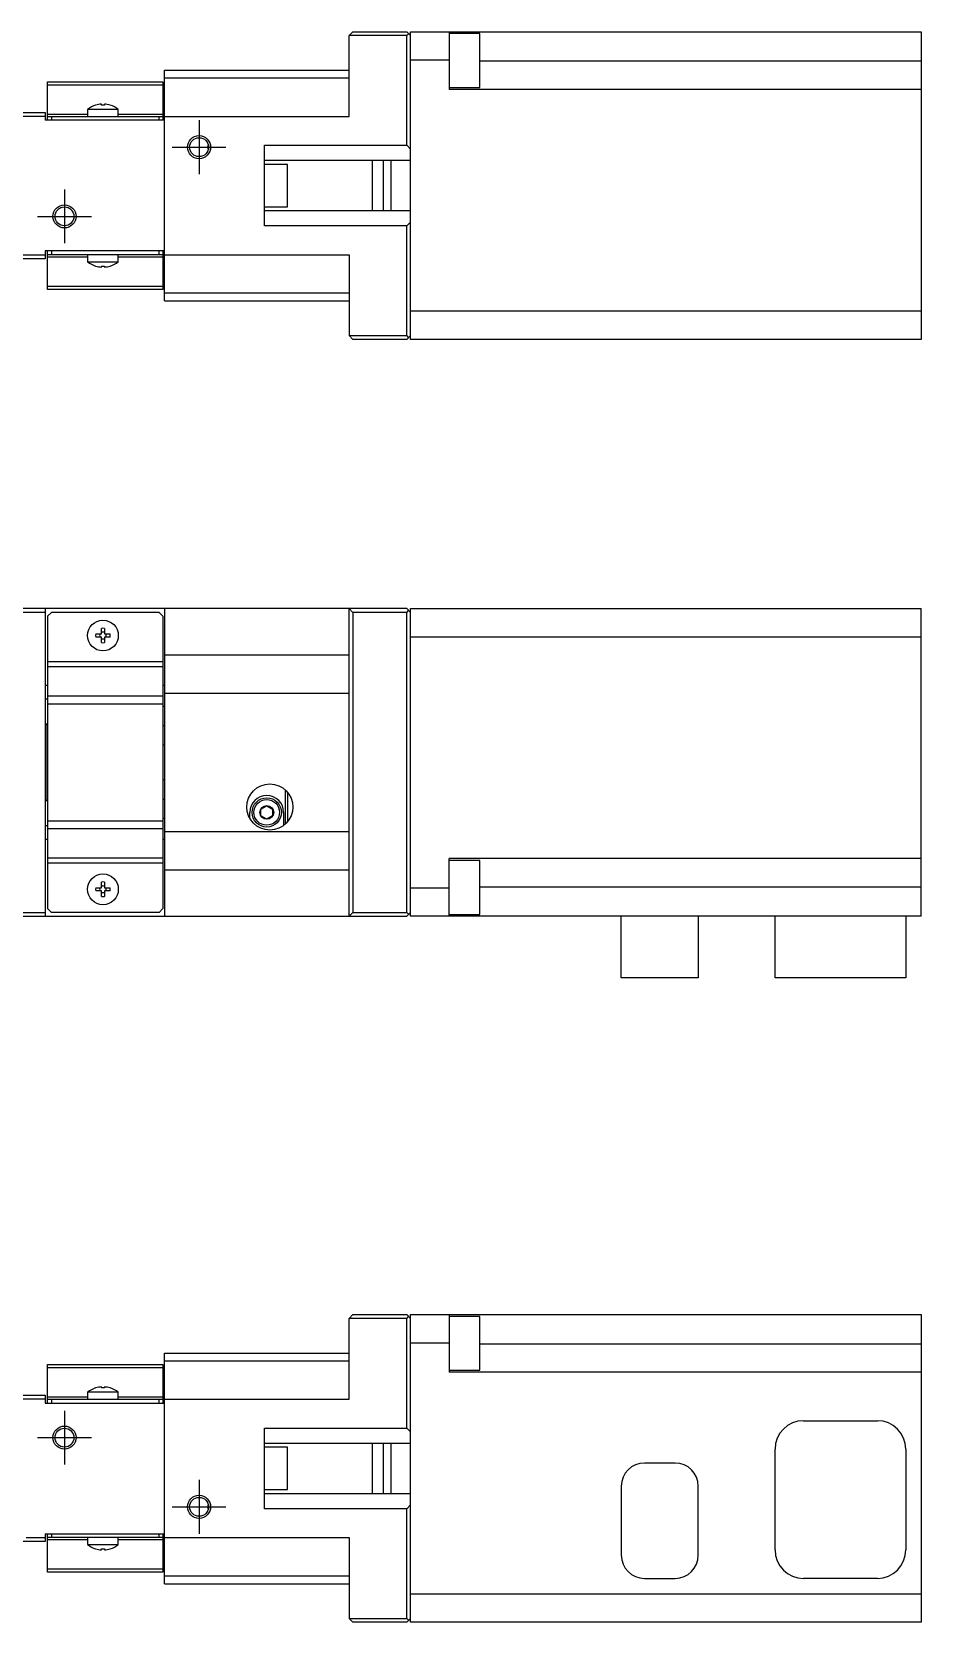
# Model space of a CAD drawing. Extents: x 0 to 522, y -8 to 217.
# Drawn here: x 130.2 to 245.9, y 10 to 216.8 of the extents above; entities that cross this region are included whole.
import ezdxf

# ---------------------------------------------------------------- set-up
doc = ezdxf.new("R2010")
doc.units = 0
doc.header["$LTSCALE"] = 0.5
doc.linetypes.add('CENTER', pattern=[50.8, 31.75, -6.35, 6.35, -6.35])
for name, color, linetype in [('MSM_CENTER', 1, 'CENTER'), ('MSM_CONTINUOUS', 7, 'CONTINUOUS'), ('MSM_NARROW', 5, 'CONTINUOUS')]:
    doc.layers.add(name, color=color, linetype=linetype)

msp = doc.modelspace()

# ---------------------------------------------------------------- linework, layer by layer
at = {"layer": 'MSM_CENTER'}
for p, q in [((152, 205.3), (152, 198.3)), ((148.5, 201.8), (155.5, 201.8)), ((134.5, 196.3), (134.5, 189.3)), ((131, 192.8), (138, 192.8)), ((134.5, 37.5), (134.5, 30.5)), ((131, 34), (138, 34)), ((152, 28.5), (152, 21.5)), ((148.5, 25), (155.5, 25))]:
    msp.add_line(p, q, dxfattribs=at)
at = {"layer": 'MSM_CONTINUOUS'}
for p, q in [((172, 216.8), (171.5, 216.3)), ((179, 216.3), (171.5, 216.3)), ((171.5, 205.8), (171.5, 216.3)), ((172, 216.8), (179, 216.8)), ((179.5, 216.3), (179, 216.8)), ((179, 216.3), (179.25, 216.55)), ((179, 202.05), (179, 216.3)), ((179.5, 176.8), (179.5, 216.8)), ((179.5, 216.8), (245.9, 216.8)), ((184.5, 216.8), (184.5, 209.311775)), ((188.5, 216.563456), (184.5, 216.563456)), ((188.5, 209.563456), (188.5, 216.563456)), ((245.9, 216.8), (245.9, 176.8)), ((184.5, 213.1), (179.5, 213.1)), ((188.5, 213.011775), (245.9, 213.011775)), ((147.5, 181.8), (147.5, 211.8)), ((147.5, 211.8), (171.5, 211.8)), ((132.3, 205.3), (132.3, 210.3)), ((132.3, 210.3), (147.3, 210.3)), ((147.3, 209.86066), (132.3, 209.86066)), ((147.3, 210.3), (147.3, 205.3)), ((147.5, 210.8), (171.5, 210.8)), ((184.5, 209.563456), (188.5, 209.563456)), ((245.9, 209.311775), (184.5, 209.311775)), ((138.571292, 207.255732), (138.55, 207.255732)), ((139.3, 207.255732), (139.3, 207.387475)), ((139.7, 207.255732), (139.3, 207.255732)), ((139.7, 207.387475), (139.7, 207.255732)), ((140.45, 207.255732), (140.428709, 207.255732)), ((110, 206.3), (132, 206.3)), ((132, 205.8), (110, 205.8)), ((132, 206.3), (132, 205.3)), ((147.5, 205.3), (132, 205.3)), ((132.3, 206.092893), (137.5, 206.092893)), ((132.3, 205.8), (147.3, 205.8)), ((132.8, 205.8), (132.8, 205.3)), ((141.5, 206.697999), (137.5, 206.697999)), ((137.5, 206.697999), (137.5, 205.8)), ((141.5, 205.8), (141.5, 206.697999)), ((141.5, 206.092893), (147.3, 206.092893)), ((146.8, 205.3), (146.8, 205.8)), ((147.5, 205.8), (171.5, 205.8)), ((153.2, 201.532287), (153.2, 202.067713)), ((160.5, 202.05), (179, 202.05)), ((160.5, 191.55), (160.5, 202.05)), ((179.5, 201.55), (179, 202.05)), ((179.5, 200.05), (160.5, 200.05)), ((163.5, 199.55), (160.5, 199.55)), ((163.5, 194.05), (163.5, 199.55)), ((174.5, 200.05), (174.5, 193.55)), ((176, 193.55), (176, 200.05)), ((177, 193.55), (177, 200.05)), ((160.5, 194.05), (163.5, 194.05)), ((160.5, 193.55), (179.5, 193.55)), ((179, 191.55), (160.5, 191.55)), ((179, 191.55), (179.5, 192.05)), ((179, 177.3), (179, 191.55)), ((147.5, 188.3), (132, 188.3)), ((132, 188.3), (132, 187.3)), ((132.3, 183.3), (132.3, 188.3)), ((132.8, 188.3), (132.8, 187.8)), ((146.8, 187.8), (146.8, 188.3)), ((147.3, 188.3), (147.3, 183.3)), ((132, 187.3), (119, 187.3)), ((119.112373, 187.8), (132, 187.8)), ((147.3, 187.8), (132.3, 187.8)), ((137.5, 187.507107), (132.3, 187.507107)), ((137.5, 187.8), (137.5, 186.902001)), ((137.5, 186.902001), (141.5, 186.902001)), ((138.55, 186.344267), (138.571292, 186.344267)), ((139.3, 186.344267), (139.7, 186.344267)), ((139.3, 186.212524), (139.3, 186.344267)), ((139.7, 186.344267), (139.7, 186.212524)), ((140.428709, 186.344267), (140.45, 186.344267)), ((141.5, 186.902001), (141.5, 187.8)), ((147.3, 187.507107), (141.5, 187.507107)), ((147.5, 187.8), (171.5, 187.8)), ((171.5, 187.8), (171.5, 177.3)), ((132.3, 183.73934), (147.3, 183.73934)), ((147.3, 183.3), (132.3, 183.3)), ((171.5, 182.8), (147.5, 182.8)), ((147.5, 181.8), (171.5, 181.8)), ((179.5, 180.5), (245.9, 180.5)), ((171.5, 177.3), (172, 176.8)), ((171.5, 177.3), (179, 177.3)), ((179, 176.8), (172, 176.8)), ((179.25, 177.05), (179, 177.3)), ((179, 176.8), (179.5, 177.3)), ((245.9, 176.8), (179.5, 176.8)), ((179, 141.8), (110, 141.8)), ((132, 141.3), (119.612373, 141.3)), ((132, 141.8), (132, 101.8)), ((132.8, 141.3), (132.3, 140.8)), ((132.3, 140.8), (132.3, 102.8)), ((146.8, 141.3), (132.8, 141.3)), ((147.3, 140.8), (146.8, 141.3)), ((147.3, 140.8), (147.3, 102.8)), ((147.5, 141.8), (147.5, 101.8)), ((171.5, 141.8), (172, 141.3)), ((171.5, 101.8), (171.5, 141.8)), ((179, 141.3), (172, 141.3)), ((172, 141.3), (172, 102.3)), ((179.5, 141.3), (179, 141.8)), ((179, 141.3), (179.25, 141.55)), ((179, 102.3), (179, 141.3)), ((179.5, 101.8), (179.5, 141.8)), ((179.5, 141.8), (245.9, 141.8)), ((245.9, 101.8), (245.9, 141.8)), ((139.3, 138.5), (139.3, 139.228709)), ((139.7, 139.228709), (139.7, 138.5)), ((138.571292, 138.5), (139.3, 138.5)), ((139.3, 138.1), (138.571292, 138.1)), ((139.3, 137.371292), (139.3, 138.1)), ((139.7, 138.5), (140.428709, 138.5)), ((139.7, 138.1), (139.7, 137.371292)), ((140.428709, 138.1), (139.7, 138.1)), ((245.9, 138.1), (179.5, 138.1)), ((132.3, 134.921321), (147.3, 134.921321)), ((147.5, 135.8), (171.5, 135.8)), ((147.3, 134.214214), (132.3, 134.214214)), ((132.3, 131.8), (132, 131.8)), ((132.3, 130.446447), (147.3, 130.446447)), ((147.5, 131.8), (147.3, 131.8)), ((147.5, 130.8), (171.5, 130.8)), ((132, 130.05), (132.3, 130.05)), ((147.3, 129.385787), (132.3, 129.385787)), ((147.5, 129.072971), (147.3, 129.072971)), ((132.2, 126.8), (132, 126.6)), ((132.2, 126.8), (132.2, 116.8)), ((132.3, 126.8), (132.2, 126.8)), ((147.5, 126.572971), (147.3, 126.572971)), ((147.3, 124.072971), (147.5, 124.072971)), ((147.5, 119.52703), (147.3, 119.52703)), ((163.2, 118.236068), (163.2, 113.763932)), ((163.5, 117.926136), (163.5, 114.073864)), ((132, 117), (132.2, 116.8)), ((132.2, 116.8), (132.3, 116.8)), ((147.3, 117.02703), (147.5, 117.02703)), ((160.05, 115.733013), (160.8, 116.166026)), ((160.8, 116.166026), (161.55, 115.733013)), ((163.5, 117.8), (163.6, 117.8)), ((132.3, 114.214214), (147.3, 114.214214)), ((147.3, 114.52703), (147.5, 114.52703)), ((158.6, 114.503337), (158.6, 115.3)), ((160.05, 114.866988), (160.05, 115.733013)), ((160.8, 114.433975), (160.05, 114.866988)), ((161.55, 114.866988), (160.8, 114.433975)), ((161.55, 115.733013), (161.55, 114.866988)), ((163, 115.3), (163, 113.6)), ((132.3, 113.55), (132, 113.55)), ((132, 111.8), (132.3, 111.8)), ((147.3, 113.153554), (132.3, 113.153554)), ((147.3, 111.8), (147.5, 111.8)), ((147.5, 112.8), (171.5, 112.8)), ((132.3, 109.385787), (147.3, 109.385787)), ((147.3, 108.67868), (132.3, 108.67868)), ((171.5, 107.8), (147.5, 107.8)), ((184.5, 101.8), (184.5, 109.288226)), ((245.9, 109.288226), (184.5, 109.288226)), ((188.5, 109.036544), (184.5, 109.036544)), ((188.5, 102.036544), (188.5, 109.036544)), ((138.571292, 105.5), (139.3, 105.5)), ((139.3, 105.5), (139.3, 106.228709)), ((139.7, 106.228709), (139.7, 105.5)), ((139.7, 105.5), (140.428709, 105.5)), ((179.5, 105.5), (184.5, 105.5)), ((245.9, 105.588226), (188.5, 105.588226)), ((139.3, 105.1), (138.571292, 105.1)), ((139.3, 104.371292), (139.3, 105.1)), ((139.7, 105.1), (139.7, 104.371292)), ((140.428709, 105.1), (139.7, 105.1)), ((70.5, 101.8), (179, 101.8)), ((119.612373, 102.3), (132, 102.3)), ((132.3, 102.8), (132.8, 102.3)), ((146.8, 102.3), (132.8, 102.3)), ((146.8, 102.3), (147.3, 102.8)), ((172, 102.3), (171.5, 101.8)), ((172, 102.3), (179, 102.3)), ((179.25, 102.05), (179, 102.3)), ((179, 101.8), (179.5, 102.3)), ((245.9, 101.8), (179.5, 101.8)), ((184.5, 102.036544), (188.5, 102.036544)), ((206.9, 93.8), (206.9, 101.8)), ((216.9, 101.8), (216.9, 93.8)), ((226.9, 93.8), (226.9, 101.8)), ((243.9, 101.8), (243.9, 93.8)), ((216.9, 93.8), (206.9, 93.8)), ((243.9, 93.8), (226.9, 93.8)), ((172, 50), (171.5, 49.5)), ((172, 50), (179, 50)), ((179.5, 49.5), (179, 50)), ((179, 49.5), (179.25, 49.75)), ((179.5, 10), (179.5, 50)), ((179.5, 50), (245.9, 50)), ((184.5, 50), (184.5, 42.511775)), ((188.5, 49.763456), (184.5, 49.763456)), ((188.5, 42.763456), (188.5, 49.763456)), ((245.9, 50), (245.9, 10)), ((179, 49.5), (171.5, 49.5)), ((171.5, 39), (171.5, 49.5)), ((179, 35.25), (179, 49.5)), ((184.5, 46.3), (179.5, 46.3)), ((188.5, 46.211775), (245.9, 46.211775)), ((132.3, 38.5), (132.3, 43.5)), ((132.3, 43.5), (147.3, 43.5)), ((147.3, 43.5), (147.3, 38.5)), ((147.5, 45), (171.5, 45)), ((147.5, 15), (147.5, 45)), ((147.5, 44), (171.5, 44)), ((147.3, 43.06066), (132.3, 43.06066)), ((184.5, 42.763456), (188.5, 42.763456)), ((245.9, 42.511775), (184.5, 42.511775)), ((119, 39.5), (132, 39.5)), ((132, 39.5), (132, 38.5)), ((132.3, 39.292893), (137.5, 39.292893)), ((141.5, 39.897999), (137.5, 39.897999)), ((137.5, 39.897999), (137.5, 39)), ((138.571292, 40.455732), (138.55, 40.455732)), ((139.3, 40.455732), (139.3, 40.587475)), ((139.7, 40.455732), (139.3, 40.455732)), ((139.7, 40.587475), (139.7, 40.455732)), ((140.45, 40.455732), (140.428709, 40.455732)), ((141.5, 39), (141.5, 39.897999)), ((141.5, 39.292893), (147.3, 39.292893)), ((132, 39), (119.112373, 39)), ((132, 38.5), (147.5, 38.5)), ((132.3, 39), (147.3, 39)), ((132.8, 39), (132.8, 38.5)), ((146.8, 38.5), (146.8, 39)), ((147.5, 39), (171.5, 39)), ((160.5, 24.75), (160.5, 35.25)), ((160.5, 35.25), (179, 35.25)), ((179.5, 34.75), (179, 35.25)), ((230.6, 36.2), (240.2, 36.2)), ((179.5, 33.25), (160.5, 33.25)), ((174.5, 33.25), (174.5, 26.75)), ((176, 26.75), (176, 33.25)), ((177, 26.75), (177, 33.25)), ((163.5, 32.75), (160.5, 32.75)), ((163.5, 27.25), (163.5, 32.75)), ((226.9, 19.4), (226.9, 32.5)), ((243.9, 32.5), (243.9, 19.4)), ((213.9, 30.7), (209.9, 30.7)), ((160.5, 27.25), (163.5, 27.25)), ((206.9, 27.7), (206.9, 18.7)), ((216.9, 18.7), (216.9, 27.7)), ((153.2, 24.732287), (153.2, 25.267713)), ((160.5, 26.75), (179.5, 26.75)), ((179, 24.75), (179.5, 25.25)), ((179, 24.75), (160.5, 24.75)), ((179, 10.5), (179, 24.75)), ((129.5, 21), (132, 21)), ((132, 21.5), (147.5, 21.5)), ((132, 21.5), (132, 20.5)), ((132.3, 16.5), (132.3, 21.5)), ((147.3, 21), (132.3, 21)), ((137.5, 20.707106), (132.3, 20.707106)), ((132.8, 21.5), (132.8, 21)), ((137.5, 21), (137.5, 20.102)), ((141.5, 20.102), (141.5, 21)), ((147.3, 20.707106), (141.5, 20.707106)), ((146.8, 21), (146.8, 21.5)), ((147.3, 21.5), (147.3, 16.5)), ((147.5, 21), (171.5, 21)), ((171.5, 21), (171.5, 10.5)), ((132, 20.5), (70.5, 20.5)), ((137.5, 20.102), (141.5, 20.102)), ((138.55, 19.544267), (138.571292, 19.544267)), ((139.3, 19.544267), (139.7, 19.544267)), ((139.3, 19.412524), (139.3, 19.544267)), ((139.7, 19.544267), (139.7, 19.412524)), ((140.428709, 19.544267), (140.45, 19.544267)), ((132.3, 16.939339), (147.3, 16.939339)), ((147.3, 16.5), (132.3, 16.5)), ((171.5, 16), (147.5, 16)), ((147.5, 15), (171.5, 15)), ((209.9, 15.7), (213.9, 15.7)), ((240.2, 15.7), (230.6, 15.7)), ((179.5, 13.7), (245.9, 13.7)), ((171.5, 10.5), (179, 10.5)), ((171.5, 10.5), (172, 10)), ((179.25, 10.25), (179, 10.5)), ((179, 10), (179.5, 10.5)), ((179, 10), (172, 10)), ((245.9, 10), (179.5, 10))]:
    msp.add_line(p, q, dxfattribs=at)
for centre, radius in [((152, 201.8), 1.2295), ((134.5, 192.8), 1.2295), ((139.5, 138.3), 2), ((161.2, 116), 3), ((160.8, 115.3), 1.9), ((160.8, 115.3), 1.66906), ((160.8, 115.3), 0.9), ((139.5, 105.3), 2), ((134.5, 34), 1.2295), ((152, 25), 1.2295)]:
    msp.add_circle(centre, radius, dxfattribs=at)
for centre, radius, start, end in [((139.5, 204.2), 3.2, 107.270005, 128.682187), ((139.5, 204.2), 3.193744, 93.59035, 106.905258), ((139.5, 204.2), 3.193744, 73.094742, 86.40965), ((139.5, 204.2), 3.2, 51.317813, 72.729995), ((139.5, 189.4), 3.2, 231.317813, 252.729995), ((139.5, 189.4), 3.193744, 253.094742, 266.40965), ((139.5, 189.4), 3.193744, 273.59035, 286.905258), ((139.5, 189.4), 3.2, 287.270005, 308.682187), ((139.5, 138.3), 0.95, 77.846803, 102.153197), ((139.5, 138.3), 0.435085, 62.633517, 117.366483), ((139.5, 138.3), 0.95, 167.846803, 192.153197), ((139.5, 138.3), 0.435085, 152.633517, 207.366483), ((139.5, 138.3), 0.435085, 242.633517, 297.366483), ((139.5, 138.3), 0.95, 257.846803, 282.153197), ((139.5, 138.3), 0.435085, 332.633517, 27.366483), ((139.5, 138.3), 0.95, 347.846803, 12.153197), ((160.8, 115.299985), 2.2, 0.000405, 179.999595), ((139.5, 105.3), 0.95, 167.846803, 192.153197), ((139.5, 105.3), 0.435085, 152.633517, 207.366483), ((139.5, 105.3), 0.95, 77.846803, 102.153197), ((139.5, 105.3), 0.435085, 62.633517, 117.366483), ((139.5, 105.3), 0.435085, 332.633517, 27.366483), ((139.5, 105.3), 0.95, 347.846803, 12.153197), ((139.5, 105.3), 0.435085, 242.633517, 297.366483), ((139.5, 105.3), 0.95, 257.846803, 282.153197), ((139.5, 37.4), 3.2, 107.270005, 128.682187), ((139.5, 37.4), 3.193744, 93.59035, 106.905258), ((139.5, 37.4), 3.193744, 73.094742, 86.40965), ((139.5, 37.4), 3.2, 51.317813, 72.729995), ((230.6, 32.5), 3.7, 90, 180), ((240.2, 32.5), 3.7, 0, 90), ((209.9, 27.7), 3, 90, 180), ((213.9, 27.7), 3, 0, 90), ((139.5, 22.6), 3.2, 231.317813, 252.729995), ((139.5, 22.6), 3.193744, 253.094742, 266.40965), ((139.5, 22.6), 3.193744, 273.59035, 286.905258), ((139.5, 22.6), 3.2, 287.270005, 308.682187), ((209.9, 18.7), 3, 180, 270), ((213.9, 18.7), 3, 270, 0), ((230.6, 19.4), 3.7, 180, 270), ((240.2, 19.4), 3.7, 270, 0)]:
    msp.add_arc(centre, radius, start, end, dxfattribs=at)
at = {"layer": 'MSM_NARROW'}
for centre in [(152, 201.8), (134.5, 192.8), (134.5, 34), (152, 25)]:
    msp.add_circle(centre, 1.5, dxfattribs=at)

doc.saveas('drawing.dxf')
